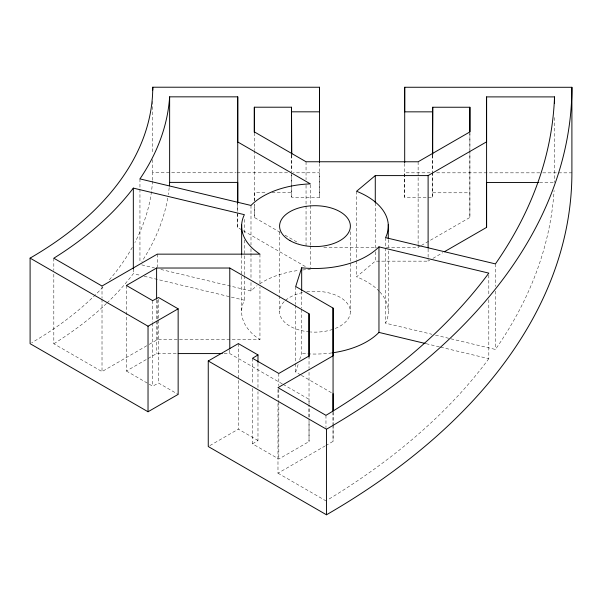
<?xml version="1.0" encoding="UTF-8"?>
<svg xmlns="http://www.w3.org/2000/svg" width="602" height="602" viewBox="0 0 602 602"><rect width="100%" height="100%" fill="white"/><g stroke="black" fill="none" stroke-linecap="round" stroke-linejoin="round"><path stroke-width="0.45" stroke-dasharray="3.01 2.26" d="M237.737 227.511L237.737 212.476L237.737 227.511L242.583 230.31M280.193 232.372L254.33 217.435L254.337 204.642M254.337 200.985L254.337 192.76L266.423 192.768M252.531 388.373L252.531 443.847L278.816 459.025L309.029 441.575L309.029 420.926M309.029 417.171L309.029 404.965L309.029 418.074M291.511 174.904L291.789 197.381L319.534 197.381L319.549 172.804L293.317 172.797M325.772 445.593L333.064 441.386L333.064 426.404M333.064 425.471L333.064 412.362M432.725 172.112L432.439 197.403L404.694 197.396L404.71 172.812L430.069 172.819M421.362 245.465L469.884 217.472L469.899 150.492M300.571 374.88L295.702 372.066L298.547 363.156M299.683 359.59L301.677 353.351L301.677 309.165M379.275 291.33A73.346 42.351 0 0 0 356.58 276.83L375.279 261.155L428.112 261.155L429.738 260.214M252.531 443.847L257.98 440.476L257.98 391.586M53.819 274.188L53.819 343.765L102.016 371.592L148.31 344.863M149.123 344.397L157.25 339.709L259.951 339.709L259.951 287.056M126.397 285.468L126.397 371.02L156.61 353.577L177.251 353.577M386.371 247.332L418.127 247.332L420.557 245.932M432.981 258.341L442.733 252.712M209.88 445.593L238.362 429.143L257.98 440.476M277.981 403.611L277.981 473.187L324.96 446.059M126.397 371.02L152.682 386.198L158.522 383.053L178.147 394.378M152.554 180.216A419.135 241.989 0 0 0 152.765 172.774L236.157 172.789M237.098 172.789L288.629 172.797M436.646 172.819L541.845 172.842M542.786 172.842L571.9 172.842M539.633 182.459L553.592 182.459M271.999 192.768L291.511 192.768M432.725 192.79L469.899 192.798M323.801 247.317L377.033 247.324M224.155 353.577L229.783 353.577L282.346 383.925M141.771 264.88L154.511 267.928M160.885 269.455L250.989 290.999A73.346 42.351 0 0 1 257.046 285.724M379.877 291.978A73.346 42.351 0 0 1 385.573 323.184L431.875 334.26M435.509 335.126L450.033 338.602M450.943 338.821L495.431 349.453A821.068 474.037 0 0 0 554.111 190.488M107.066 302.919A436.337 251.914 0 0 0 133.328 273.669L140.612 275.407M144.247 276.28L244.374 300.225A73.346 42.351 0 0 0 259.951 339.709M426.171 343.697L439.784 346.955M440.694 347.173L488.809 358.679L488.809 298.509M285.039 235.179L298.78 243.11M243.389 230.777L306.328 267.107M301.384 375.347L333.064 393.64M283.158 384.392L309.029 399.329L309.029 404.025L309.029 369.184M277.981 473.187L325.968 500.887M554.517 117.586L554.517 182.459M495.431 263.902L495.431 286.462M495.431 291.165L495.431 349.453M488.809 275.001L488.809 294.747M469.899 133.569L469.899 149.552M469.884 131.913L469.884 149.778M469.884 150.718L469.884 217.472M432.725 155.188L432.725 171.171M432.439 155.098L432.439 172.014M432.439 172.955L432.439 197.403M428.112 248.935L428.112 261.155M418.127 161.78L418.127 243.569M418.127 244.51L418.127 247.332M404.71 163.413L404.694 197.396M388.275 239.664L388.275 247.189M388.275 250.951L388.275 310.18M385.573 237.632L385.573 247.031M385.573 247.971L385.573 323.184M375.279 202.859L375.279 247.994M375.279 251.749L375.279 261.155M356.58 191.27L356.58 259.906M356.58 260.847L356.58 276.83M350.372 231.793L350.372 311.701M333.064 412.242L333.064 423.522M333.064 424.463L333.064 441.386M325.968 415.335L325.968 427.555M319.549 163.398L319.534 197.381M310.361 184.822L310.361 204.567M310.361 205.508L310.361 244.999M310.361 245.94L310.361 267.559M309.029 356.023L309.029 368.304M309.029 419.015L309.029 441.575M306.049 161.757L306.049 179.622M306.049 185.265L306.049 205.004M306.049 205.944L306.049 247.317M301.677 291.3L301.677 308.224M295.702 286.514L295.702 304.371M295.702 305.312L295.702 362.667M295.702 363.608L295.702 372.066M291.789 155.068L291.789 171.991M291.789 172.932L291.789 197.381M291.511 155.165L291.511 171.149M279.576 231.793L279.576 294.784M279.576 295.717L279.576 311.701M278.816 373.466L278.816 385.686M278.816 389.449L278.816 400.729M278.816 401.669L278.816 459.025M277.981 389.509L277.981 399.848M259.951 254.149L259.951 283.294M257.98 363.382L257.98 387.823M254.33 132.816L254.33 149.74M254.337 150.455L254.33 200.511M254.33 204.274L254.33 217.435M252.531 358.288L252.531 384.618M250.989 205.448L250.989 244.931M250.989 248.694L250.989 252.456M250.989 253.389L250.989 278.779M250.989 282.541L250.989 290.999M244.374 219.369L244.374 234.411M244.374 240.047L244.374 274.836M244.374 275.776L244.374 300.225M241.65 255.165L241.65 310.632M238.362 343.591L238.362 429.143M229.783 349.815L229.783 353.577M158.522 299.375L158.522 319.12M158.522 320.061L158.522 383.053M157.25 254.149L157.25 267.311M157.25 300.217L157.25 339.709M156.61 299.992L156.61 353.577M152.765 101.317L152.765 153.969M152.765 159.613L152.765 172.774M152.682 300.646L152.682 322.266M152.682 323.206L152.682 386.198M139.95 178.892L139.95 188.291M139.95 189.231L139.95 262.562M133.328 268.966L133.328 273.669M102.016 286.033L102.016 298.261M102.016 299.202L102.016 371.592M53.819 258.205L53.819 270.426M152.502 181.142A419.135 241.989 0 0 1 134.893 242.531M132.305 247.294A419.135 241.989 0 0 1 108.368 281.014M102.957 287.034A419.135 241.989 0 0 1 31.71 342.741M331.822 352.922A73.346 42.351 0 0 1 301.677 353.351M259.755 283.828A73.346 42.351 0 0 1 298.314 270.464M302.58 269.967A73.346 42.351 0 0 1 310.361 269.44M169.192 187.651A436.337 251.914 0 0 1 168.297 194.649M167.725 198.141A436.337 251.914 0 0 1 141.884 261.531M106.441 303.521A436.337 251.914 0 0 1 53.819 343.765M488.809 358.679A821.068 474.037 0 0 1 327.526 499.953M306.704 291.835A35.398 20.438 0 0 1 347.459 303.581A35.398 20.438 0 0 1 334.419 328.782M332.673 329.399A35.398 20.438 0 0 1 310.354 331.965M309.428 331.89A35.398 20.438 0 0 1 284.317 301.489M285.536 300.353A35.398 20.438 0 0 1 303.167 292.437M237.737 203.077L237.737 211.535L237.737 203.07"/><path stroke-width="0.9" d="M237.737 96.847L237.737 141.959L310.361 183.881A73.346 42.351 0 0 0 250.989 205.448L139.95 178.892A436.337 251.914 0 0 0 169.636 96.839L237.737 96.847L237.737 202.129L237.737 182.406L169.636 182.391A436.337 251.914 0 0 1 169.358 185.898M291.789 154.127L291.511 107.216L254.337 107.209L254.33 131.876L306.049 161.757L418.127 161.78L469.884 131.913L469.899 107.246L432.725 107.239L432.439 154.157M319.534 162.6L319.549 87.245L152.765 87.215A419.135 241.989 0 0 1 30.1 258.115L30.1 343.674L148.032 411.76L178.147 394.378L178.147 308.826L158.522 297.501L152.682 300.646L126.397 285.468L156.61 268.025L229.783 268.025L309.029 313.777L309.029 356.023L278.816 373.466L252.531 358.288L257.98 354.917L238.362 343.591L208.254 360.974L208.254 446.526L326.472 514.785A838.27 483.97 0 0 0 571.9 172.842L571.9 87.29L404.71 87.26L404.694 111.844L432.439 111.844M319.549 87.245L319.534 111.829L291.789 111.821M333.064 410.489L333.064 393.64M333.064 308.081L333.064 355.827L277.981 387.628L325.968 415.335A821.068 474.037 0 0 0 488.809 273.12L378.959 246.85A73.346 42.351 0 0 1 301.677 267.792L295.702 286.514L333.064 308.081L333.064 411.301M444.351 251.771L486.589 227.39L486.589 182.451L538.7 182.459M486.589 96.892L486.589 141.831L428.112 175.596L375.279 175.596L356.58 191.27A73.346 42.351 0 0 1 385.573 237.632L495.431 263.902A821.068 474.037 0 0 0 554.517 96.907L486.589 96.892L486.589 227.39M30.1 258.115L148.032 326.209L178.147 308.826M178.184 353.577L222.281 353.577M133.328 188.11L244.374 214.666A73.346 42.351 0 0 0 259.951 254.149L157.25 254.149L102.016 286.033L53.819 258.205A436.337 251.914 0 0 0 133.328 188.11L133.328 268.966M332.748 352.787A73.346 42.351 0 0 0 378.959 332.409L425.26 343.479M208.254 360.974L326.472 429.226L326.472 514.785M554.517 96.907L554.517 103.484M469.899 107.246L469.899 131.688M432.725 107.239L432.725 154.247M428.112 175.596L428.112 247.994M404.71 87.26L404.694 162.608M388.275 224.621L388.275 238.723M378.959 246.85L378.959 332.409M375.279 175.596L375.279 202.859M309.029 313.777L309.029 357.024M301.677 267.792L301.677 290.36M291.511 107.216L291.511 154.225M257.98 354.917L257.98 362.442M254.337 107.209L254.337 132.59M241.65 225.073L241.65 254.225M229.783 268.025L229.783 348.874M169.636 96.839L169.636 182.391M156.61 268.025L156.61 299.051M152.765 87.215L152.765 90.037M148.032 326.209L148.032 411.76M571.9 87.29A838.27 483.97 0 0 1 326.472 429.226M289.946 240.597A35.398 20.438 0 0 0 349.168 231.439A35.398 20.438 0 0 0 305.808 206.411A35.398 20.438 0 0 0 289.946 240.597"/></g></svg>
